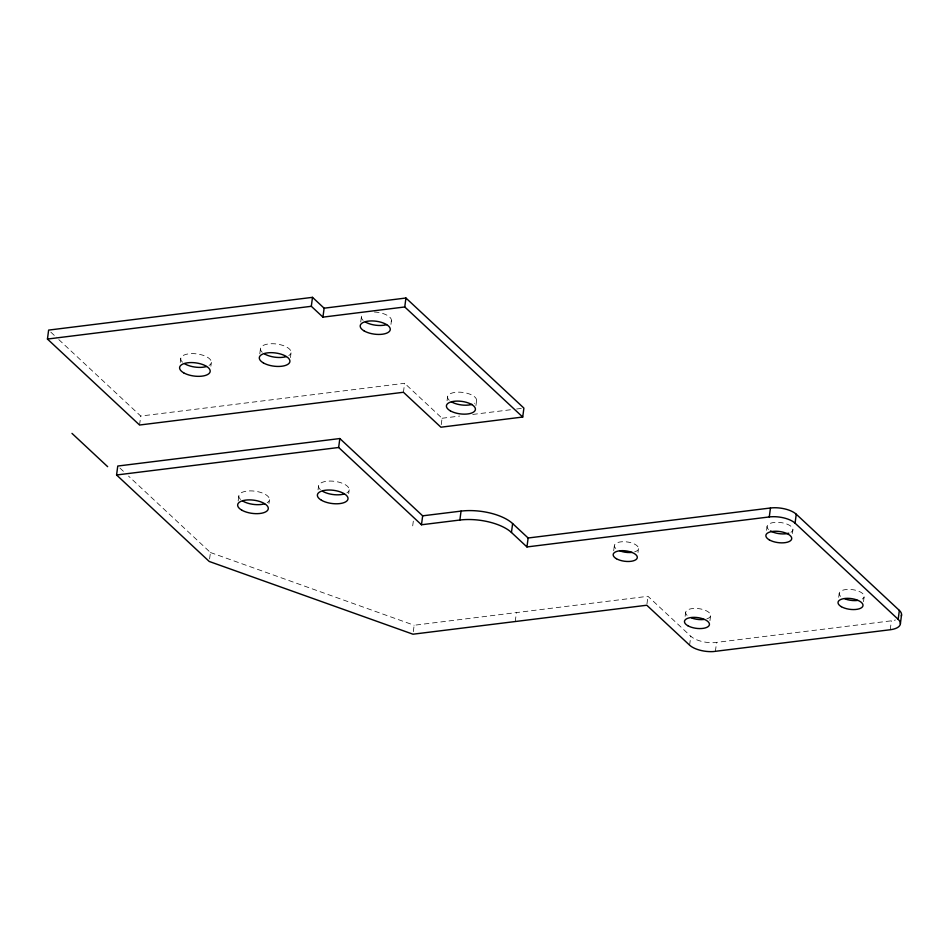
<?xml version="1.0" encoding="UTF-8"?>
<svg xmlns="http://www.w3.org/2000/svg" width="949" height="949" viewBox="0 0 949 949"><rect width="100%" height="100%" fill="white"/><g stroke="black" fill="none" stroke-linecap="round" stroke-linejoin="round"><path stroke-width="0.71" stroke-dasharray="4.75 3.56" d="M139.562 425.022L140.737 416.053L56.216 337.18M180.239 362.459L180.737 358.615M210.868 366.219L211.378 362.388M209.599 558.914L210.441 552.52L128.53 476.09M238.152 501.036L238.828 495.9M259.789 353.835L260.465 348.722M268.958 503.528L269.469 499.672M290.43 357.595L291.106 352.482M318.045 489.898L318.556 486.054M360.727 322.008L361.403 316.895M348.686 493.67L349.196 489.826M390.941 324.416L391.439 320.584M403.432 392.269L404.618 383.289L140.737 416.053M413.313 631.643L414.155 625.249L647.965 596.292L690.777 636.233A19.217 8.268 7.5 0 0 714.289 642.663L891.396 620.812A19.217 8.268 7.5 0 0 895.453 619.994M441.238 424.642L442.08 418.26L404.618 383.289M447.074 400.727L447.572 396.896M475.923 405.579L476.588 400.466M515.236 621.536L516.422 612.579M613.683 550.752L614.359 545.639M637.989 552.448L638.487 548.617M646.957 603.967L647.965 596.292M685.131 616.316L685.641 612.485M689.603 645.166L690.777 636.233M709.947 620.67L710.623 615.569M715.392 651.394L716.566 642.461M766.555 530.349L767.053 526.529M792.415 533.54L792.913 529.708M838.691 597.301L839.201 593.457M863.507 601.654L864.183 596.541M890.221 629.745L891.396 620.812M412.696 525.865L413.55 519.423M442.08 418.26L459.613 416.077M472.756 414.44L510.74 409.731M516.588 409.007L522.424 408.284M210.441 552.52L414.155 625.249M50.795 332.126L55.125 336.171M119.906 468.047L124.224 472.068M262.232 352.281A15.433 6.655 7.5 0 1 276.361 343.977A15.433 6.655 7.5 0 1 288.769 355.555M449.245 400.276A14.615 6.299 7.5 0 1 462.626 392.4A14.615 6.299 7.5 0 1 474.37 403.361M182.505 362.186A15.433 6.655 7.5 0 1 196.633 353.87A15.433 6.655 7.5 0 1 209.041 365.448M374.369 312.019A15.137 6.513 7.5 0 1 389.043 316.527A15.137 6.513 7.5 0 1 389.149 323.585M363.135 320.394A15.137 6.513 7.5 0 1 362.055 315.27M320.323 489.625A15.433 6.643 7.5 0 1 334.451 481.321A15.433 6.643 7.5 0 1 346.848 492.887M240.595 499.471A15.433 6.643 7.5 0 1 254.723 491.155A15.433 6.643 7.5 0 1 267.132 502.733M768.548 529.53A13.037 5.611 7.5 0 1 780.469 522.519A13.037 5.611 7.5 0 1 790.944 532.294M840.636 596.363A12.586 5.421 7.5 0 1 852.155 589.59A12.586 5.421 7.5 0 1 862.273 599.033M615.747 548.451A12.159 5.231 7.5 0 1 619.875 541.998A12.159 5.231 7.5 0 1 635.96 544.916A12.159 5.231 7.5 0 1 634.632 551.867M687.076 615.391A12.586 5.421 7.5 0 1 691.346 608.712A12.586 5.421 7.5 0 1 708.001 611.737A12.586 5.421 7.5 0 1 706.625 618.938"/><path stroke-width="1.42" d="M47.45 339.054L48.624 330.098L312.494 297.345L324.119 308.188L405.935 298.022L523.895 408.094L522.721 417.038L440.905 427.204L403.432 392.269L139.562 425.022L47.45 339.054L311.319 306.302L322.945 317.132L404.76 306.966L522.721 417.038M899.355 610.409L898.181 619.341A19.217 8.268 7.5 0 1 890.221 629.745L713.114 651.595A19.217 8.268 7.5 0 1 689.603 645.166L646.791 605.237L412.981 634.205L209.255 561.476L116.573 474.986L117.759 466.042L339.837 438.545L422.661 515.829L461.048 511.108A38.446 16.548 7.5 0 1 512.626 523.563L528.13 538L770.458 508A19.217 8.28 7.5 0 1 796.258 514.228L899.355 610.409A19.217 8.268 7.5 0 1 901.289 615.901M311.319 306.302L312.494 297.345M322.945 317.132L324.119 308.188M898.181 619.341L795.072 523.172A19.217 8.28 7.5 0 0 769.283 516.944L526.956 546.944L511.452 532.484A38.446 16.548 7.5 0 0 459.874 520.028L421.475 524.773L338.651 447.489L339.837 438.545M404.76 306.966L405.935 298.022M459.874 520.028L461.048 511.108M511.452 532.484L512.626 523.563M526.956 546.944L528.13 538M769.283 516.944L770.458 508M795.072 523.172L796.258 514.228M900.376 623.778L901.55 614.845M421.475 524.773L422.661 515.829M116.573 474.986L338.651 447.489M71.982 433.385L107.652 466.671M386.646 324.641A15.137 6.513 7.5 0 1 365.401 322.031M206.479 366.528A15.433 6.655 7.5 0 1 184.818 363.858M286.207 356.622A15.433 6.655 7.5 0 1 264.546 353.953M471.961 404.381A14.615 6.299 7.5 0 1 451.439 401.854M264.581 503.812A15.433 6.643 7.5 0 1 242.908 501.143M344.297 493.966A15.433 6.643 7.5 0 1 322.636 491.297M788.785 533.196A13.037 5.611 7.5 0 1 770.493 530.942M857.528 600.444A12.586 5.421 7.5 0 1 845.037 598.902M632.07 552.389A12.159 5.231 7.5 0 1 620.005 550.906M703.968 619.472A12.586 5.421 7.5 0 1 691.477 617.929M364.226 330.976A15.137 6.513 7.5 0 0 389.612 331.154A15.137 6.513 7.5 0 0 371.901 320.928A15.137 6.513 7.5 0 0 364.226 330.976M263.371 362.909A15.433 6.655 7.5 0 0 289.255 363.087A15.433 6.655 7.5 0 0 271.2 352.66A15.433 6.655 7.5 0 0 263.371 362.909M183.643 372.803A15.433 6.655 7.5 0 0 209.527 372.993A15.433 6.655 7.5 0 0 191.473 362.565A15.433 6.655 7.5 0 0 183.643 372.803M450.265 410.798A14.615 6.299 7.5 0 0 474.785 410.976A14.615 6.299 7.5 0 0 457.679 401.095A14.615 6.299 7.5 0 0 450.265 410.798M321.462 500.253A15.433 6.643 7.5 0 0 347.346 500.443A15.433 6.643 7.5 0 0 329.279 490.016A15.433 6.643 7.5 0 0 321.462 500.253M241.734 510.123A15.433 6.643 7.5 0 0 267.618 510.313A15.433 6.643 7.5 0 0 249.563 499.886A15.433 6.643 7.5 0 0 241.734 510.123M687.788 625.699A12.586 5.421 7.5 0 0 708.891 625.854A12.586 5.421 7.5 0 0 694.17 617.348A12.586 5.421 7.5 0 0 687.788 625.699M616.399 558.712A12.159 5.231 7.5 0 0 636.779 558.854A12.159 5.231 7.5 0 0 622.556 550.645A12.159 5.231 7.5 0 0 616.399 558.712M841.348 606.684A12.586 5.421 7.5 0 0 862.463 606.838A12.586 5.421 7.5 0 0 847.73 598.333A12.586 5.421 7.5 0 0 841.348 606.684M769.319 539.886A13.037 5.611 7.5 0 0 791.169 540.04A13.037 5.611 7.5 0 0 775.926 531.238A13.037 5.611 7.5 0 0 769.319 539.886"/></g></svg>
